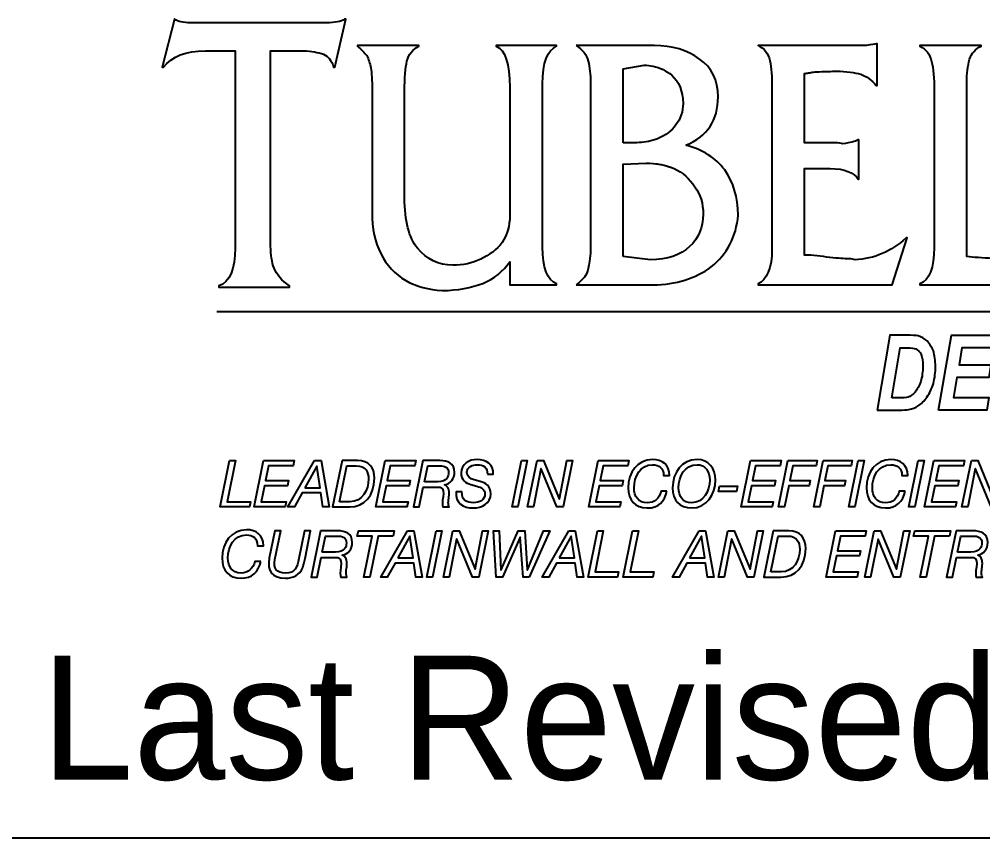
# Model space of a CAD drawing. Extents: x 0 to 139, y 0 to 39.
# Drawn here: x 109.11 to 123.88, y 0 to 12.56 of the extents above; entities that cross this region are included whole.
import ezdxf

# ---------------------------------------------------------------- set-up
doc = ezdxf.new("R2010")
doc.units = 0
doc.header["$MEASUREMENT"] = 0
for name, color, linetype in [('LAYER_1', 160, 'CONTINUOUS'), ('R-ANNO-DIMS', 3, 'CONTINUOUS'), ('TITLE', 7, 'CONTINUOUS')]:
    doc.layers.add(name, color=color, linetype=linetype)
doc.styles.add('CITYBLUEPRINT', font='cibt____.pfb')

# ---------------------------------------------------------------- blocks, each defined once
blk = doc.blocks.new('AI9-BLK11')
at = {"layer": 'LAYER_1', "color": 7}
for points in [[(-17.503, 1.66), (-17.335, 1.66), (-17.569, 0.489), (-16.901, 0.489), (-16.931, 0.341), (-17.769, 0.341)], [(-16.532, 1.66), (-15.659, 1.66), (-15.688, 1.513), (-16.392, 1.513), (-16.477, 1.093), (-15.821, 1.093), (-15.849, 0.945), (-16.507, 0.945), (-16.599, 0.489), (-15.886, 0.489), (-15.918, 0.341), (-16.799, 0.341)], [(-15.079, 1.66), (-14.895, 1.66), (-14.666, 0.341), (-14.84, 0.341), (-14.899, 0.738), (-15.432, 0.738), (-15.654, 0.341), (-15.842, 0.341)], [(-13.065, 1.66), (-12.192, 1.66), (-12.221, 1.513), (-12.925, 1.513), (-13.01, 1.093), (-12.354, 1.093), (-12.382, 0.945), (-13.04, 0.945), (-13.132, 0.489), (-12.419, 0.489), (-12.451, 0.341), (-13.333, 0.341)], [(-9.19, 1.66), (-9.022, 1.66), (-9.288, 0.341), (-9.456, 0.341)], [(-8.745, 1.66), (-8.564, 1.66), (-8.112, 0.569), (-8.108, 0.569), (-7.898, 1.66), (-7.734, 1.66), (-8.002, 0.341), (-8.183, 0.341), (-8.632, 1.426), (-8.635, 1.426), (-8.85, 0.341), (-9.013, 0.341)], [(-7.004, 1.66), (-6.131, 1.66), (-6.16, 1.513), (-6.864, 1.513), (-6.949, 1.093), (-6.293, 1.093), (-6.321, 0.945), (-6.979, 0.945), (-7.071, 0.489), (-6.358, 0.489), (-6.39, 0.341), (-7.271, 0.341)], [(-2.668, 1.66), (-1.796, 1.66), (-1.824, 1.513), (-2.528, 1.513), (-2.613, 1.093), (-1.957, 1.093), (-1.985, 0.945), (-2.643, 0.945), (-2.735, 0.489), (-2.023, 0.489), (-2.055, 0.341), (-2.936, 0.341)], [(-1.604, 1.66), (-0.771, 1.66), (-0.801, 1.513), (-1.466, 1.513), (-1.549, 1.093), (-0.964, 1.093), (-0.994, 0.945), (-1.579, 0.945), (-1.7, 0.341), (-1.868, 0.341)], [(-0.602, 1.66), (0.231, 1.66), (0.201, 1.513), (-0.464, 1.513), (-0.547, 1.093), (0.038, 1.093), (0.008, 0.945), (-0.577, 0.945), (-0.698, 0.341), (-0.866, 0.341)], [(0.402, 1.66), (0.57, 1.66), (0.304, 0.341), (0.135, 0.341)], [(2.109, 1.66), (2.278, 1.66), (2.012, 0.341), (1.843, 0.341)], [(2.554, 1.66), (3.427, 1.66), (3.398, 1.513), (2.694, 1.513), (2.609, 1.093), (3.265, 1.093), (3.237, 0.945), (2.579, 0.945), (2.487, 0.489), (3.2, 0.489), (3.168, 0.341), (2.287, 0.341)], [(3.622, 1.66), (3.803, 1.66), (4.255, 0.569), (4.258, 0.569), (4.469, 1.66), (4.632, 1.66), (4.365, 0.341), (4.184, 0.341), (3.735, 1.426), (3.732, 1.426), (3.517, 0.341), (3.354, 0.341)], [(-15.356, 0.886), (-14.92, 0.886), (-15.014, 1.505), (-15.017, 1.505)], [(-3.548, 0.929), (-3.033, 0.929), (-3.062, 0.781), (-3.576, 0.781)], [(-12.843, -0.489), (-13.269, -0.489), (-13.506, -1.66), (-13.675, -1.66), (-13.437, -0.489), (-13.863, -0.489), (-13.832, -0.341), (-12.811, -0.341)], [(-12.433, -0.341), (-12.249, -0.341), (-12.02, -1.66), (-12.194, -1.66), (-12.252, -1.263), (-12.786, -1.263), (-13.008, -1.66), (-13.195, -1.66)], [(-12.71, -1.115), (-12.274, -1.115), (-12.367, -0.496), (-12.371, -0.496)], [(-11.621, -0.341), (-11.452, -0.341), (-11.718, -1.66), (-11.887, -1.66)], [(-11.144, -0.341), (-10.963, -0.341), (-10.511, -1.433), (-10.507, -1.433), (-10.296, -0.341), (-10.133, -0.341), (-10.401, -1.66), (-10.582, -1.66), (-11.03, -0.576), (-11.034, -0.576), (-11.248, -1.66), (-11.412, -1.66)], [(-8.966, -1.66), (-9.142, -1.66), (-9.222, -0.522), (-9.225, -0.522), (-9.725, -1.66), (-9.906, -1.66), (-9.986, -0.341), (-9.819, -0.341), (-9.775, -1.452), (-9.771, -1.452), (-9.285, -0.341), (-9.094, -0.341), (-9.023, -1.455), (-9.02, -1.455), (-8.559, -0.341), (-8.385, -0.341)], [(-7.84, -0.341), (-7.655, -0.341), (-7.427, -1.66), (-7.6, -1.66), (-7.659, -1.263), (-8.193, -1.263), (-8.414, -1.66), (-8.602, -1.66)], [(-8.117, -1.115), (-7.68, -1.115), (-7.774, -0.496), (-7.778, -0.496)], [(-7.028, -0.341), (-6.859, -0.341), (-7.093, -1.513), (-6.425, -1.513), (-6.455, -1.66), (-7.294, -1.66)], [(-6.026, -0.341), (-5.857, -0.341), (-6.091, -1.513), (-5.423, -1.513), (-5.453, -1.66), (-6.292, -1.66)], [(-4.128, -0.341), (-3.944, -0.341), (-3.715, -1.66), (-3.889, -1.66), (-3.947, -1.263), (-4.481, -1.263), (-4.703, -1.66), (-4.891, -1.66)], [(-4.405, -1.115), (-3.969, -1.115), (-4.063, -0.496), (-4.066, -0.496)], [(-3.314, -0.341), (-3.134, -0.341), (-2.681, -1.433), (-2.678, -1.433), (-2.467, -0.341), (-2.304, -0.341), (-2.571, -1.66), (-2.752, -1.66), (-3.201, -0.576), (-3.204, -0.576), (-3.419, -1.66), (-3.582, -1.66)], [(-0.245, -0.341), (0.628, -0.341), (0.599, -0.489), (-0.105, -0.489), (-0.19, -0.908), (0.466, -0.908), (0.438, -1.056), (-0.22, -1.056), (-0.312, -1.513), (0.401, -1.513), (0.369, -1.66), (-0.513, -1.66)], [(0.855, -0.341), (1.036, -0.341), (1.488, -1.433), (1.491, -1.433), (1.702, -0.341), (1.865, -0.341), (1.598, -1.66), (1.417, -1.66), (0.968, -0.576), (0.965, -0.576), (0.75, -1.66), (0.587, -1.66)], [(2.997, -0.489), (2.571, -0.489), (2.334, -1.66), (2.165, -1.66), (2.403, -0.489), (1.977, -0.489), (2.007, -0.341), (3.029, -0.341)]]:
    blk.add_lwpolyline(points, close=True, dxfattribs=at)
for points, knots in [([(-14.297, 1.66), (-14.297, 1.66), (-13.854, 1.66), (-13.854, 1.66), (-13.538, 1.66), (-13.375, 1.468), (-13.375, 1.156), (-13.375, 0.659), (-13.661, 0.341), (-14.079, 0.341), (-14.079, 0.341), (-14.565, 0.341), (-14.565, 0.341), (-14.565, 0.341), (-14.297, 1.66), (-14.297, 1.66)], [0, 0, 0, 0, 1, 1, 1, 2, 2, 2, 3, 3, 3, 4, 4, 4, 5, 5, 5, 5]), ([(-11.997, 1.66), (-11.997, 1.66), (-11.51, 1.66), (-11.51, 1.66), (-11.295, 1.66), (-11.093, 1.585), (-11.093, 1.324), (-11.093, 1.148), (-11.21, 0.995), (-11.379, 0.969), (-11.379, 0.969), (-11.379, 0.966), (-11.379, 0.966), (-11.269, 0.931), (-11.237, 0.812), (-11.249, 0.679), (-11.256, 0.559), (-11.299, 0.447), (-11.247, 0.341), (-11.247, 0.341), (-11.423, 0.341), (-11.423, 0.341), (-11.439, 0.389), (-11.444, 0.489), (-11.419, 0.624), (-11.366, 0.938), (-11.536, 0.905), (-11.609, 0.905), (-11.609, 0.905), (-11.983, 0.905), (-11.983, 0.905), (-11.983, 0.905), (-12.097, 0.341), (-12.097, 0.341), (-12.097, 0.341), (-12.265, 0.341), (-12.265, 0.341), (-12.265, 0.341), (-11.997, 1.66), (-11.997, 1.66)], [0, 0, 0, 0, 1, 1, 1, 2, 2, 2, 3, 3, 3, 4, 4, 4, 5, 5, 5, 6, 6, 6, 7, 7, 7, 8, 8, 8, 9, 9, 9, 10, 10, 10, 11, 11, 11, 12, 12, 12, 13, 13, 13, 13]), ([(-10.158, 1.27), (-10.153, 1.479), (-10.275, 1.544), (-10.449, 1.544), (-10.573, 1.544), (-10.742, 1.485), (-10.742, 1.328), (-10.742, 1.2), (-10.651, 1.148), (-10.536, 1.115), (-10.536, 1.115), (-10.366, 1.067), (-10.366, 1.067), (-10.208, 1.023), (-10.061, 0.947), (-10.061, 0.711), (-10.061, 0.439), (-10.325, 0.31), (-10.554, 0.31), (-10.859, 0.31), (-11.073, 0.45), (-11.052, 0.774), (-11.052, 0.774), (-10.884, 0.774), (-10.884, 0.774), (-10.894, 0.535), (-10.753, 0.458), (-10.547, 0.458), (-10.389, 0.458), (-10.229, 0.533), (-10.229, 0.711), (-10.229, 0.846), (-10.331, 0.893), (-10.455, 0.929), (-10.455, 0.929), (-10.627, 0.977), (-10.627, 0.977), (-10.777, 1.019), (-10.91, 1.115), (-10.91, 1.309), (-10.91, 1.564), (-10.675, 1.692), (-10.449, 1.692), (-10.199, 1.692), (-9.981, 1.564), (-9.99, 1.27), (-9.99, 1.27), (-10.158, 1.27), (-10.158, 1.27)], [0, 0, 0, 0, 1, 1, 1, 2, 2, 2, 3, 3, 3, 4, 4, 4, 5, 5, 5, 6, 6, 6, 7, 7, 7, 8, 8, 8, 9, 9, 9, 10, 10, 10, 11, 11, 11, 12, 12, 12, 13, 13, 13, 14, 14, 14, 15, 15, 15, 16, 16, 16, 16]), ([(-5.046, 0.786), (-5.11, 0.491), (-5.294, 0.31), (-5.606, 0.31), (-5.952, 0.31), (-6.149, 0.524), (-6.149, 0.888), (-6.149, 1.315), (-5.887, 1.692), (-5.454, 1.692), (-5.181, 1.692), (-4.972, 1.54), (-4.972, 1.235), (-4.972, 1.235), (-5.14, 1.235), (-5.14, 1.235), (-5.14, 1.442), (-5.27, 1.544), (-5.454, 1.544), (-5.807, 1.544), (-5.981, 1.206), (-5.981, 0.888), (-5.981, 0.633), (-5.86, 0.458), (-5.606, 0.458), (-5.399, 0.458), (-5.27, 0.581), (-5.215, 0.786), (-5.215, 0.786), (-5.046, 0.786), (-5.046, 0.786)], [0, 0, 0, 0, 1, 1, 1, 2, 2, 2, 3, 3, 3, 4, 4, 4, 5, 5, 5, 6, 6, 6, 7, 7, 7, 8, 8, 8, 9, 9, 9, 10, 10, 10, 10]), ([(-4.19, 1.692), (-3.862, 1.692), (-3.661, 1.435), (-3.661, 1.108), (-3.661, 0.694), (-3.92, 0.31), (-4.342, 0.31), (-4.688, 0.31), (-4.885, 0.524), (-4.885, 0.888), (-4.885, 1.315), (-4.622, 1.692), (-4.19, 1.692)], [0, 0, 0, 0, 1, 1, 1, 2, 2, 2, 3, 3, 3, 4, 4, 4, 4]), ([(1.737, 0.786), (1.673, 0.491), (1.488, 0.31), (1.176, 0.31), (0.831, 0.31), (0.634, 0.524), (0.634, 0.888), (0.634, 1.315), (0.896, 1.692), (1.329, 1.692), (1.602, 1.692), (1.811, 1.54), (1.811, 1.235), (1.811, 1.235), (1.643, 1.235), (1.643, 1.235), (1.643, 1.442), (1.513, 1.544), (1.329, 1.544), (0.976, 1.544), (0.802, 1.206), (0.802, 0.888), (0.802, 0.633), (0.923, 0.458), (1.176, 0.458), (1.384, 0.458), (1.513, 0.581), (1.568, 0.786), (1.568, 0.786), (1.737, 0.786), (1.737, 0.786)], [0, 0, 0, 0, 1, 1, 1, 2, 2, 2, 3, 3, 3, 4, 4, 4, 5, 5, 5, 6, 6, 6, 7, 7, 7, 8, 8, 8, 9, 9, 9, 10, 10, 10, 10]), ([(-14.37, 0.489), (-14.37, 0.489), (-14.077, 0.489), (-14.077, 0.489), (-13.719, 0.489), (-13.544, 0.818), (-13.544, 1.137), (-13.544, 1.331), (-13.613, 1.513), (-13.893, 1.513), (-13.893, 1.513), (-14.163, 1.513), (-14.163, 1.513), (-14.163, 1.513), (-14.37, 0.489), (-14.37, 0.489)], [0, 0, 0, 0, 1, 1, 1, 2, 2, 2, 3, 3, 3, 4, 4, 4, 5, 5, 5, 5]), ([(-11.953, 1.053), (-11.953, 1.053), (-11.574, 1.053), (-11.574, 1.053), (-11.308, 1.053), (-11.262, 1.219), (-11.262, 1.313), (-11.262, 1.477), (-11.384, 1.513), (-11.51, 1.513), (-11.51, 1.513), (-11.859, 1.513), (-11.859, 1.513), (-11.859, 1.513), (-11.953, 1.053), (-11.953, 1.053)], [0, 0, 0, 0, 1, 1, 1, 2, 2, 2, 3, 3, 3, 4, 4, 4, 5, 5, 5, 5]), ([(-4.342, 0.458), (-4.007, 0.458), (-3.83, 0.794), (-3.83, 1.108), (-3.83, 1.352), (-3.956, 1.544), (-4.19, 1.544), (-4.542, 1.544), (-4.716, 1.206), (-4.716, 0.888), (-4.716, 0.633), (-4.596, 0.458), (-4.342, 0.458)], [0, 0, 0, 0, 1, 1, 1, 2, 2, 2, 3, 3, 3, 4, 4, 4, 4]), ([(-16.612, -1.215), (-16.675, -1.511), (-16.86, -1.692), (-17.172, -1.692), (-17.518, -1.692), (-17.714, -1.477), (-17.714, -1.113), (-17.714, -0.687), (-17.452, -0.31), (-17.019, -0.31), (-16.746, -0.31), (-16.537, -0.461), (-16.537, -0.766), (-16.537, -0.766), (-16.706, -0.766), (-16.706, -0.766), (-16.706, -0.559), (-16.835, -0.457), (-17.019, -0.457), (-17.372, -0.457), (-17.546, -0.796), (-17.546, -1.113), (-17.546, -1.368), (-17.425, -1.544), (-17.172, -1.544), (-16.964, -1.544), (-16.835, -1.42), (-16.78, -1.215), (-16.78, -1.215), (-16.612, -1.215), (-16.612, -1.215)], [0, 0, 0, 0, 1, 1, 1, 2, 2, 2, 3, 3, 3, 4, 4, 4, 5, 5, 5, 6, 6, 6, 7, 7, 7, 8, 8, 8, 9, 9, 9, 10, 10, 10, 10]), ([(-15.352, -1.132), (-15.374, -1.234), (-15.395, -1.333), (-15.416, -1.385), (-15.501, -1.603), (-15.695, -1.692), (-15.909, -1.692), (-16.28, -1.692), (-16.441, -1.485), (-16.369, -1.117), (-16.369, -1.117), (-16.211, -0.341), (-16.211, -0.341), (-16.211, -0.341), (-16.042, -0.341), (-16.042, -0.341), (-16.042, -0.341), (-16.209, -1.162), (-16.209, -1.162), (-16.266, -1.416), (-16.154, -1.544), (-15.909, -1.544), (-15.633, -1.544), (-15.572, -1.379), (-15.523, -1.132), (-15.523, -1.132), (-15.363, -0.341), (-15.363, -0.341), (-15.363, -0.341), (-15.195, -0.341), (-15.195, -0.341), (-15.195, -0.341), (-15.352, -1.132), (-15.352, -1.132)], [0, 0, 0, 0, 1, 1, 1, 2, 2, 2, 3, 3, 3, 4, 4, 4, 5, 5, 5, 6, 6, 6, 7, 7, 7, 8, 8, 8, 9, 9, 9, 10, 10, 10, 11, 11, 11, 11]), ([(-14.909, -0.341), (-14.909, -0.341), (-14.422, -0.341), (-14.422, -0.341), (-14.207, -0.341), (-14.005, -0.417), (-14.005, -0.677), (-14.005, -0.853), (-14.122, -1.006), (-14.29, -1.032), (-14.29, -1.032), (-14.29, -1.036), (-14.29, -1.036), (-14.18, -1.071), (-14.148, -1.189), (-14.161, -1.322), (-14.168, -1.442), (-14.21, -1.555), (-14.159, -1.66), (-14.159, -1.66), (-14.335, -1.66), (-14.335, -1.66), (-14.351, -1.612), (-14.356, -1.513), (-14.331, -1.378), (-14.278, -1.063), (-14.448, -1.097), (-14.521, -1.097), (-14.521, -1.097), (-14.895, -1.097), (-14.895, -1.097), (-14.895, -1.097), (-15.008, -1.66), (-15.008, -1.66), (-15.008, -1.66), (-15.177, -1.66), (-15.177, -1.66), (-15.177, -1.66), (-14.909, -0.341), (-14.909, -0.341)], [0, 0, 0, 0, 1, 1, 1, 2, 2, 2, 3, 3, 3, 4, 4, 4, 5, 5, 5, 6, 6, 6, 7, 7, 7, 8, 8, 8, 9, 9, 9, 10, 10, 10, 11, 11, 11, 12, 12, 12, 13, 13, 13, 13]), ([(-14.865, -0.949), (-14.865, -0.949), (-14.485, -0.949), (-14.485, -0.949), (-14.219, -0.949), (-14.173, -0.783), (-14.173, -0.689), (-14.173, -0.524), (-14.296, -0.489), (-14.422, -0.489), (-14.422, -0.489), (-14.771, -0.489), (-14.771, -0.489), (-14.771, -0.489), (-14.865, -0.949), (-14.865, -0.949)], [0, 0, 0, 0, 1, 1, 1, 2, 2, 2, 3, 3, 3, 4, 4, 4, 5, 5, 5, 5]), ([(-2.018, -0.341), (-2.018, -0.341), (-1.575, -0.341), (-1.575, -0.341), (-1.259, -0.341), (-1.096, -0.533), (-1.096, -0.846), (-1.096, -1.342), (-1.381, -1.66), (-1.8, -1.66), (-1.8, -1.66), (-2.286, -1.66), (-2.286, -1.66), (-2.286, -1.66), (-2.018, -0.341), (-2.018, -0.341)], [0, 0, 0, 0, 1, 1, 1, 2, 2, 2, 3, 3, 3, 4, 4, 4, 5, 5, 5, 5]), ([(-2.091, -1.513), (-2.091, -1.513), (-1.798, -1.513), (-1.798, -1.513), (-1.44, -1.513), (-1.264, -1.184), (-1.264, -0.864), (-1.264, -0.67), (-1.334, -0.489), (-1.614, -0.489), (-1.614, -0.489), (-1.883, -0.489), (-1.883, -0.489), (-1.883, -0.489), (-2.091, -1.513), (-2.091, -1.513)], [0, 0, 0, 0, 1, 1, 1, 2, 2, 2, 3, 3, 3, 4, 4, 4, 5, 5, 5, 5]), ([(3.185, -0.341), (3.185, -0.341), (3.673, -0.341), (3.673, -0.341), (3.887, -0.341), (4.089, -0.417), (4.089, -0.677), (4.089, -0.853), (3.972, -1.006), (3.803, -1.032), (3.803, -1.032), (3.803, -1.036), (3.803, -1.036), (3.914, -1.071), (3.945, -1.189), (3.933, -1.322), (3.926, -1.442), (3.883, -1.555), (3.935, -1.66), (3.935, -1.66), (3.759, -1.66), (3.759, -1.66), (3.744, -1.612), (3.738, -1.513), (3.763, -1.378), (3.816, -1.063), (3.646, -1.097), (3.573, -1.097), (3.573, -1.097), (3.199, -1.097), (3.199, -1.097), (3.199, -1.097), (3.086, -1.66), (3.086, -1.66), (3.086, -1.66), (2.917, -1.66), (2.917, -1.66), (2.917, -1.66), (3.185, -0.341), (3.185, -0.341)], [0, 0, 0, 0, 1, 1, 1, 2, 2, 2, 3, 3, 3, 4, 4, 4, 5, 5, 5, 6, 6, 6, 7, 7, 7, 8, 8, 8, 9, 9, 9, 10, 10, 10, 11, 11, 11, 12, 12, 12, 13, 13, 13, 13]), ([(3.229, -0.949), (3.229, -0.949), (3.608, -0.949), (3.608, -0.949), (3.874, -0.949), (3.921, -0.783), (3.921, -0.689), (3.921, -0.524), (3.798, -0.489), (3.673, -0.489), (3.673, -0.489), (3.323, -0.489), (3.323, -0.489), (3.323, -0.489), (3.229, -0.949), (3.229, -0.949)], [0, 0, 0, 0, 1, 1, 1, 2, 2, 2, 3, 3, 3, 4, 4, 4, 5, 5, 5, 5])]:
    blk.add_open_spline(points, degree=3, knots=knots, dxfattribs=at)
blk = doc.blocks.new('A$C22D8737E')
at = {"layer": 'TITLE'}
blk.add_line((-1.4466, 0.3858), (-0.1035, 0.3858), dxfattribs=at)
blk.add_lwpolyline([(-0.676, 0.2806), (-0.6623, 0.3606), (-0.6139, 0.3606), (-0.6158, 0.3472), (-0.6511, 0.3472), (-0.6541, 0.329), (-0.6203, 0.329), (-0.6225, 0.3155), (-0.6565, 0.3155), (-0.6602, 0.294), (-0.6222, 0.294), (-0.6246, 0.2806)], close=True, dxfattribs=at)
blk.add_lwpolyline([(-0.676, 0.2806), (-0.6623, 0.3606), (-0.6139, 0.3606), (-0.6158, 0.3472), (-0.6511, 0.3472), (-0.6541, 0.329), (-0.6203, 0.329), (-0.6225, 0.3155), (-0.6565, 0.3155), (-0.6602, 0.294), (-0.6222, 0.294), (-0.6246, 0.2806)], close=True, dxfattribs=at)
for points, knots in [([(-1.427, 0.4536), (-1.427, 0.4536), (-1.427, 0.6645), (-1.427, 0.6645), (-1.427, 0.6645), (-1.4588, 0.6645), (-1.4588, 0.6645), (-1.48, 0.6645), (-1.4942, 0.6584), (-1.5037, 0.6471), (-1.5037, 0.6471), (-1.505, 0.6471), (-1.505, 0.6471), (-1.505, 0.6471), (-1.492, 0.6982), (-1.492, 0.6982), (-1.492, 0.6982), (-1.4915, 0.6982), (-1.4915, 0.6982), (-1.4881, 0.6955), (-1.483, 0.6945), (-1.4744, 0.6945), (-1.4744, 0.6945), (-1.3298, 0.6945), (-1.3298, 0.6945), (-1.3203, 0.6945), (-1.3137, 0.6955), (-1.3105, 0.6982), (-1.3105, 0.6982), (-1.3088, 0.6982), (-1.3088, 0.6982), (-1.3088, 0.6982), (-1.3205, 0.6471), (-1.3205, 0.6471), (-1.3205, 0.6471), (-1.322, 0.6471), (-1.322, 0.6471), (-1.3244, 0.6545), (-1.3278, 0.6584), (-1.3327, 0.6608), (-1.3386, 0.6628), (-1.3454, 0.6645), (-1.354, 0.6645), (-1.354, 0.6645), (-1.3892, 0.6645), (-1.3892, 0.6645), (-1.3892, 0.6645), (-1.3892, 0.4556), (-1.3892, 0.4556), (-1.3892, 0.4465), (-1.3879, 0.4387), (-1.3855, 0.4324), (-1.3826, 0.4255), (-1.3774, 0.4187), (-1.3691, 0.4133), (-1.3691, 0.4133), (-1.3691, 0.4121), (-1.3691, 0.4121), (-1.3691, 0.4121), (-1.4444, 0.4121), (-1.4444, 0.4121), (-1.4444, 0.4121), (-1.4444, 0.4133), (-1.4444, 0.4133), (-1.4331, 0.4172), (-1.427, 0.4316), (-1.427, 0.4536)], [0, 0, 0, 0, 1, 1, 1, 2, 2, 2, 3, 3, 3, 4, 4, 4, 5, 5, 5, 6, 6, 6, 7, 7, 7, 8, 8, 8, 9, 9, 9, 10, 10, 10, 11, 11, 11, 12, 12, 12, 13, 13, 13, 14, 14, 14, 15, 15, 15, 16, 16, 16, 17, 17, 17, 18, 18, 18, 19, 19, 19, 20, 20, 20, 21, 21, 21, 22, 22, 22, 22]), ([(-1.427, 0.4536), (-1.427, 0.4536), (-1.427, 0.6645), (-1.427, 0.6645), (-1.427, 0.6645), (-1.4588, 0.6645), (-1.4588, 0.6645), (-1.48, 0.6645), (-1.4942, 0.6584), (-1.5037, 0.6471), (-1.5037, 0.6471), (-1.505, 0.6471), (-1.505, 0.6471), (-1.505, 0.6471), (-1.492, 0.6982), (-1.492, 0.6982), (-1.492, 0.6982), (-1.4915, 0.6982), (-1.4915, 0.6982), (-1.4881, 0.6955), (-1.483, 0.6945), (-1.4744, 0.6945), (-1.4744, 0.6945), (-1.3298, 0.6945), (-1.3298, 0.6945), (-1.3203, 0.6945), (-1.3137, 0.6955), (-1.3105, 0.6982), (-1.3105, 0.6982), (-1.3088, 0.6982), (-1.3088, 0.6982), (-1.3088, 0.6982), (-1.3205, 0.6471), (-1.3205, 0.6471), (-1.3205, 0.6471), (-1.322, 0.6471), (-1.322, 0.6471), (-1.3244, 0.6545), (-1.3278, 0.6584), (-1.3327, 0.6608), (-1.3386, 0.6628), (-1.3454, 0.6645), (-1.354, 0.6645), (-1.354, 0.6645), (-1.3892, 0.6645), (-1.3892, 0.6645), (-1.3892, 0.6645), (-1.3892, 0.4556), (-1.3892, 0.4556), (-1.3892, 0.4465), (-1.3879, 0.4387), (-1.3855, 0.4324), (-1.3826, 0.4255), (-1.3774, 0.4187), (-1.3691, 0.4133), (-1.3691, 0.4133), (-1.3691, 0.4121), (-1.3691, 0.4121), (-1.3691, 0.4121), (-1.4444, 0.4121), (-1.4444, 0.4121), (-1.4444, 0.4121), (-1.4444, 0.4133), (-1.4444, 0.4133), (-1.4331, 0.4172), (-1.427, 0.4316), (-1.427, 0.4536)], [0, 0, 0, 0, 1, 1, 1, 2, 2, 2, 3, 3, 3, 4, 4, 4, 5, 5, 5, 6, 6, 6, 7, 7, 7, 8, 8, 8, 9, 9, 9, 10, 10, 10, 11, 11, 11, 12, 12, 12, 13, 13, 13, 14, 14, 14, 15, 15, 15, 16, 16, 16, 17, 17, 17, 18, 18, 18, 19, 19, 19, 20, 20, 20, 21, 21, 21, 22, 22, 22, 22]), ([(-1.2809, 0.4922), (-1.2809, 0.4922), (-1.2809, 0.6227), (-1.2809, 0.6227), (-1.2809, 0.6327), (-1.2812, 0.6408), (-1.2822, 0.6462), (-1.2831, 0.651), (-1.2846, 0.6557), (-1.2866, 0.6593), (-1.289, 0.6625), (-1.2919, 0.6657), (-1.2966, 0.6694), (-1.2966, 0.6694), (-1.2966, 0.6701), (-1.2966, 0.6701), (-1.2966, 0.6701), (-1.2308, 0.6701), (-1.2308, 0.6701), (-1.2308, 0.6701), (-1.2308, 0.6694), (-1.2308, 0.6694), (-1.2379, 0.6657), (-1.2418, 0.6608), (-1.2436, 0.6535), (-1.2453, 0.6464), (-1.2462, 0.6357), (-1.2462, 0.6215), (-1.2462, 0.6215), (-1.2462, 0.5071), (-1.2462, 0.5071), (-1.2462, 0.4827), (-1.2416, 0.4646), (-1.2323, 0.4536), (-1.2225, 0.4419), (-1.2098, 0.4355), (-1.1947, 0.4353), (-1.1839, 0.4353), (-1.1737, 0.4373), (-1.1649, 0.4419), (-1.1556, 0.4463), (-1.1478, 0.4519), (-1.1419, 0.4597), (-1.1368, 0.4678), (-1.1338, 0.4776), (-1.1338, 0.4881), (-1.1338, 0.4881), (-1.1338, 0.6254), (-1.1338, 0.6254), (-1.1338, 0.6508), (-1.139, 0.6654), (-1.1483, 0.6694), (-1.1483, 0.6694), (-1.1483, 0.6701), (-1.1483, 0.6701), (-1.1483, 0.6701), (-1.0838, 0.6701), (-1.0838, 0.6701), (-1.0838, 0.6701), (-1.0838, 0.6694), (-1.0838, 0.6694), (-1.0938, 0.6654), (-1.0989, 0.6518), (-1.0989, 0.6291), (-1.0989, 0.6291), (-1.0989, 0.4549), (-1.0989, 0.4549), (-1.0989, 0.4324), (-1.0938, 0.4192), (-1.0838, 0.4155), (-1.0838, 0.4155), (-1.0838, 0.4143), (-1.0838, 0.4143), (-1.0838, 0.4143), (-1.1338, 0.4143), (-1.1338, 0.4143), (-1.1338, 0.4143), (-1.1338, 0.439), (-1.1338, 0.439), (-1.1409, 0.429), (-1.1507, 0.4209), (-1.1627, 0.416), (-1.1749, 0.4114), (-1.1893, 0.4084), (-1.2059, 0.4084), (-1.2203, 0.4092), (-1.2335, 0.4128), (-1.245, 0.4189), (-1.2565, 0.4258), (-1.2653, 0.4355), (-1.2716, 0.4478), (-1.278, 0.4602), (-1.2809, 0.4744), (-1.2809, 0.4922)], [0, 0, 0, 0, 1, 1, 1, 2, 2, 2, 3, 3, 3, 4, 4, 4, 5, 5, 5, 6, 6, 6, 7, 7, 7, 8, 8, 8, 9, 9, 9, 10, 10, 10, 11, 11, 11, 12, 12, 12, 13, 13, 13, 14, 14, 14, 15, 15, 15, 16, 16, 16, 17, 17, 17, 18, 18, 18, 19, 19, 19, 20, 20, 20, 21, 21, 21, 22, 22, 22, 23, 23, 23, 24, 24, 24, 25, 25, 25, 26, 26, 26, 27, 27, 27, 28, 28, 28, 29, 29, 29, 30, 30, 30, 31, 31, 31, 31]), ([(-1.2809, 0.4922), (-1.2809, 0.4922), (-1.2809, 0.6227), (-1.2809, 0.6227), (-1.2809, 0.6327), (-1.2812, 0.6408), (-1.2822, 0.6462), (-1.2831, 0.651), (-1.2846, 0.6557), (-1.2866, 0.6593), (-1.289, 0.6625), (-1.2919, 0.6657), (-1.2966, 0.6694), (-1.2966, 0.6694), (-1.2966, 0.6701), (-1.2966, 0.6701), (-1.2966, 0.6701), (-1.2308, 0.6701), (-1.2308, 0.6701), (-1.2308, 0.6701), (-1.2308, 0.6694), (-1.2308, 0.6694), (-1.2379, 0.6657), (-1.2418, 0.6608), (-1.2436, 0.6535), (-1.2453, 0.6464), (-1.2462, 0.6357), (-1.2462, 0.6215), (-1.2462, 0.6215), (-1.2462, 0.5071), (-1.2462, 0.5071), (-1.2462, 0.4827), (-1.2416, 0.4646), (-1.2323, 0.4536), (-1.2225, 0.4419), (-1.2098, 0.4355), (-1.1947, 0.4353), (-1.1839, 0.4353), (-1.1737, 0.4373), (-1.1649, 0.4419), (-1.1556, 0.4463), (-1.1478, 0.4519), (-1.1419, 0.4597), (-1.1368, 0.4678), (-1.1338, 0.4776), (-1.1338, 0.4881), (-1.1338, 0.4881), (-1.1338, 0.6254), (-1.1338, 0.6254), (-1.1338, 0.6508), (-1.139, 0.6654), (-1.1483, 0.6694), (-1.1483, 0.6694), (-1.1483, 0.6701), (-1.1483, 0.6701), (-1.1483, 0.6701), (-1.0838, 0.6701), (-1.0838, 0.6701), (-1.0838, 0.6701), (-1.0838, 0.6694), (-1.0838, 0.6694), (-1.0938, 0.6654), (-1.0989, 0.6518), (-1.0989, 0.6291), (-1.0989, 0.6291), (-1.0989, 0.4549), (-1.0989, 0.4549), (-1.0989, 0.4324), (-1.0938, 0.4192), (-1.0838, 0.4155), (-1.0838, 0.4155), (-1.0838, 0.4143), (-1.0838, 0.4143), (-1.0838, 0.4143), (-1.1338, 0.4143), (-1.1338, 0.4143), (-1.1338, 0.4143), (-1.1338, 0.439), (-1.1338, 0.439), (-1.1409, 0.429), (-1.1507, 0.4209), (-1.1627, 0.416), (-1.1749, 0.4114), (-1.1893, 0.4084), (-1.2059, 0.4084), (-1.2203, 0.4092), (-1.2335, 0.4128), (-1.245, 0.4189), (-1.2565, 0.4258), (-1.2653, 0.4355), (-1.2716, 0.4478), (-1.278, 0.4602), (-1.2809, 0.4744), (-1.2809, 0.4922)], [0, 0, 0, 0, 1, 1, 1, 2, 2, 2, 3, 3, 3, 4, 4, 4, 5, 5, 5, 6, 6, 6, 7, 7, 7, 8, 8, 8, 9, 9, 9, 10, 10, 10, 11, 11, 11, 12, 12, 12, 13, 13, 13, 14, 14, 14, 15, 15, 15, 16, 16, 16, 17, 17, 17, 18, 18, 18, 19, 19, 19, 20, 20, 20, 21, 21, 21, 22, 22, 22, 23, 23, 23, 24, 24, 24, 25, 25, 25, 26, 26, 26, 27, 27, 27, 28, 28, 28, 29, 29, 29, 30, 30, 30, 31, 31, 31, 31]), ([(-0.8539, 0.4527), (-0.8539, 0.4527), (-0.8539, 0.4527), (-0.8539, 0.4527), (-0.8539, 0.4527), (-0.8539, 0.6244), (-0.8539, 0.6244), (-0.8539, 0.6366), (-0.8546, 0.6464), (-0.8561, 0.654), (-0.858, 0.662), (-0.8622, 0.6672), (-0.8688, 0.6701), (-0.8688, 0.6701), (-0.7583, 0.6701), (-0.7583, 0.6701), (-0.7564, 0.6701), (-0.7544, 0.6701), (-0.753, 0.6701), (-0.7476, 0.6711), (-0.7439, 0.6713), (-0.7425, 0.672), (-0.7425, 0.672), (-0.7415, 0.672), (-0.7415, 0.672), (-0.7415, 0.672), (-0.7415, 0.6273), (-0.7415, 0.6273), (-0.7415, 0.6273), (-0.7425, 0.6273), (-0.7425, 0.6273), (-0.7473, 0.6334), (-0.753, 0.6371), (-0.7591, 0.6396), (-0.7654, 0.641), (-0.7745, 0.6427), (-0.7852, 0.6427), (-0.7908, 0.6427), (-0.7967, 0.6422), (-0.8008, 0.6422), (-0.8043, 0.6422), (-0.8075, 0.6422), (-0.8094, 0.6418), (-0.8116, 0.6418), (-0.8133, 0.641), (-0.8148, 0.6408), (-0.8165, 0.6408), (-0.8182, 0.6403), (-0.8192, 0.6403), (-0.8192, 0.6403), (-0.8192, 0.5663), (-0.8192, 0.5663), (-0.8192, 0.5663), (-0.7864, 0.5663), (-0.7864, 0.5663), (-0.7828, 0.5663), (-0.7796, 0.5655), (-0.7781, 0.565), (-0.7701, 0.5663), (-0.7652, 0.5677), (-0.7618, 0.5692), (-0.7618, 0.5692), (-0.7613, 0.5692), (-0.7613, 0.5692), (-0.7613, 0.5692), (-0.7613, 0.5272), (-0.7613, 0.5272), (-0.7613, 0.5272), (-0.7618, 0.5272), (-0.7618, 0.5272), (-0.7664, 0.5345), (-0.7764, 0.5387), (-0.7918, 0.5387), (-0.7918, 0.5387), (-0.8192, 0.5387), (-0.8192, 0.5387), (-0.8192, 0.5387), (-0.8192, 0.4463), (-0.8192, 0.4463), (-0.8104, 0.4463), (-0.8013, 0.4451), (-0.7921, 0.4436), (-0.783, 0.4429), (-0.7764, 0.4422), (-0.7718, 0.4422), (-0.7691, 0.4422), (-0.7664, 0.4419), (-0.7652, 0.4412), (-0.7449, 0.4422), (-0.7263, 0.45), (-0.7107, 0.4646), (-0.7107, 0.4646), (-0.7097, 0.4646), (-0.7097, 0.4646), (-0.7097, 0.4646), (-0.7254, 0.4143), (-0.7254, 0.4143), (-0.7254, 0.4143), (-0.8688, 0.4143), (-0.8688, 0.4143), (-0.8688, 0.4143), (-0.8688, 0.4155), (-0.8688, 0.4155), (-0.8595, 0.4197), (-0.8539, 0.4324), (-0.8539, 0.4527)], [0, 0, 0, 0, 1, 1, 1, 2, 2, 2, 3, 3, 3, 4, 4, 4, 5, 5, 5, 6, 6, 6, 7, 7, 7, 8, 8, 8, 9, 9, 9, 10, 10, 10, 11, 11, 11, 12, 12, 12, 13, 13, 13, 14, 14, 14, 15, 15, 15, 16, 16, 16, 17, 17, 17, 18, 18, 18, 19, 19, 19, 20, 20, 20, 21, 21, 21, 22, 22, 22, 23, 23, 23, 24, 24, 24, 25, 25, 25, 26, 26, 26, 27, 27, 27, 28, 28, 28, 29, 29, 29, 30, 30, 30, 31, 31, 31, 32, 32, 32, 33, 33, 33, 34, 34, 34, 35, 35, 35, 35]), ([(-0.8539, 0.4527), (-0.8539, 0.4527), (-0.8539, 0.4527), (-0.8539, 0.4527), (-0.8539, 0.4527), (-0.8539, 0.6244), (-0.8539, 0.6244), (-0.8539, 0.6366), (-0.8546, 0.6464), (-0.8561, 0.654), (-0.858, 0.662), (-0.8622, 0.6672), (-0.8688, 0.6701), (-0.8688, 0.6701), (-0.7583, 0.6701), (-0.7583, 0.6701), (-0.7564, 0.6701), (-0.7544, 0.6701), (-0.753, 0.6701), (-0.7476, 0.6711), (-0.7439, 0.6713), (-0.7425, 0.672), (-0.7425, 0.672), (-0.7415, 0.672), (-0.7415, 0.672), (-0.7415, 0.672), (-0.7415, 0.6273), (-0.7415, 0.6273), (-0.7415, 0.6273), (-0.7425, 0.6273), (-0.7425, 0.6273), (-0.7473, 0.6334), (-0.753, 0.6371), (-0.7591, 0.6396), (-0.7654, 0.641), (-0.7745, 0.6427), (-0.7852, 0.6427), (-0.7908, 0.6427), (-0.7967, 0.6422), (-0.8008, 0.6422), (-0.8043, 0.6422), (-0.8075, 0.6422), (-0.8094, 0.6418), (-0.8116, 0.6418), (-0.8133, 0.641), (-0.8148, 0.6408), (-0.8165, 0.6408), (-0.8182, 0.6403), (-0.8192, 0.6403), (-0.8192, 0.6403), (-0.8192, 0.5663), (-0.8192, 0.5663), (-0.8192, 0.5663), (-0.7864, 0.5663), (-0.7864, 0.5663), (-0.7828, 0.5663), (-0.7796, 0.5655), (-0.7781, 0.565), (-0.7701, 0.5663), (-0.7652, 0.5677), (-0.7618, 0.5692), (-0.7618, 0.5692), (-0.7613, 0.5692), (-0.7613, 0.5692), (-0.7613, 0.5692), (-0.7613, 0.5272), (-0.7613, 0.5272), (-0.7613, 0.5272), (-0.7618, 0.5272), (-0.7618, 0.5272), (-0.7664, 0.5345), (-0.7764, 0.5387), (-0.7918, 0.5387), (-0.7918, 0.5387), (-0.8192, 0.5387), (-0.8192, 0.5387), (-0.8192, 0.5387), (-0.8192, 0.4463), (-0.8192, 0.4463), (-0.8104, 0.4463), (-0.8013, 0.4451), (-0.7921, 0.4436), (-0.783, 0.4429), (-0.7764, 0.4422), (-0.7718, 0.4422), (-0.7691, 0.4422), (-0.7664, 0.4419), (-0.7652, 0.4412), (-0.7449, 0.4422), (-0.7263, 0.45), (-0.7107, 0.4646), (-0.7107, 0.4646), (-0.7097, 0.4646), (-0.7097, 0.4646), (-0.7097, 0.4646), (-0.7254, 0.4143), (-0.7254, 0.4143), (-0.7254, 0.4143), (-0.8688, 0.4143), (-0.8688, 0.4143), (-0.8688, 0.4143), (-0.8688, 0.4155), (-0.8688, 0.4155), (-0.8595, 0.4197), (-0.8539, 0.4324), (-0.8539, 0.4527)], [0, 0, 0, 0, 1, 1, 1, 2, 2, 2, 3, 3, 3, 4, 4, 4, 5, 5, 5, 6, 6, 6, 7, 7, 7, 8, 8, 8, 9, 9, 9, 10, 10, 10, 11, 11, 11, 12, 12, 12, 13, 13, 13, 14, 14, 14, 15, 15, 15, 16, 16, 16, 17, 17, 17, 18, 18, 18, 19, 19, 19, 20, 20, 20, 21, 21, 21, 22, 22, 22, 23, 23, 23, 24, 24, 24, 25, 25, 25, 26, 26, 26, 27, 27, 27, 28, 28, 28, 29, 29, 29, 30, 30, 30, 31, 31, 31, 32, 32, 32, 33, 33, 33, 34, 34, 34, 35, 35, 35, 35]), ([(-0.6807, 0.4619), (-0.6807, 0.4619), (-0.6807, 0.6222), (-0.6807, 0.6222), (-0.6807, 0.6354), (-0.6814, 0.6454), (-0.6836, 0.653), (-0.685, 0.6611), (-0.6895, 0.6662), (-0.696, 0.6694), (-0.696, 0.6694), (-0.696, 0.6701), (-0.696, 0.6701), (-0.696, 0.6701), (-0.6306, 0.6701), (-0.6306, 0.6701), (-0.6306, 0.6701), (-0.6306, 0.6694), (-0.6306, 0.6694), (-0.6367, 0.6664), (-0.6406, 0.662), (-0.643, 0.6557), (-0.6447, 0.6481), (-0.646, 0.6403), (-0.646, 0.6305), (-0.646, 0.6288), (-0.6457, 0.6254), (-0.6457, 0.6222), (-0.6457, 0.6222), (-0.6457, 0.4446), (-0.6457, 0.4446), (-0.6391, 0.4436), (-0.6301, 0.4436), (-0.6176, 0.4424), (-0.6056, 0.4419), (-0.5978, 0.4412), (-0.5954, 0.4412), (-0.5854, 0.4412), (-0.5761, 0.4429), (-0.5668, 0.4463), (-0.5575, 0.449), (-0.5473, 0.4556), (-0.5363, 0.4646), (-0.5363, 0.4646), (-0.5355, 0.4641), (-0.5355, 0.4641), (-0.5355, 0.4641), (-0.5534, 0.4143), (-0.5534, 0.4143), (-0.5534, 0.4143), (-0.696, 0.4143), (-0.696, 0.4143), (-0.696, 0.4143), (-0.696, 0.4155), (-0.696, 0.4155), (-0.686, 0.4192), (-0.6807, 0.4324), (-0.6807, 0.4544), (-0.6807, 0.4544), (-0.6807, 0.4619), (-0.6807, 0.4619)], [0, 0, 0, 0, 1, 1, 1, 2, 2, 2, 3, 3, 3, 4, 4, 4, 5, 5, 5, 6, 6, 6, 7, 7, 7, 8, 8, 8, 9, 9, 9, 10, 10, 10, 11, 11, 11, 12, 12, 12, 13, 13, 13, 14, 14, 14, 15, 15, 15, 16, 16, 16, 17, 17, 17, 18, 18, 18, 19, 19, 19, 20, 20, 20, 20]), ([(-0.6807, 0.4619), (-0.6807, 0.4619), (-0.6807, 0.6222), (-0.6807, 0.6222), (-0.6807, 0.6354), (-0.6814, 0.6454), (-0.6836, 0.653), (-0.685, 0.6611), (-0.6895, 0.6662), (-0.696, 0.6694), (-0.696, 0.6694), (-0.696, 0.6701), (-0.696, 0.6701), (-0.696, 0.6701), (-0.6306, 0.6701), (-0.6306, 0.6701), (-0.6306, 0.6701), (-0.6306, 0.6694), (-0.6306, 0.6694), (-0.6367, 0.6664), (-0.6406, 0.662), (-0.643, 0.6557), (-0.6447, 0.6481), (-0.646, 0.6403), (-0.646, 0.6305), (-0.646, 0.6288), (-0.6457, 0.6254), (-0.6457, 0.6222), (-0.6457, 0.6222), (-0.6457, 0.4446), (-0.6457, 0.4446), (-0.6391, 0.4436), (-0.6301, 0.4436), (-0.6176, 0.4424), (-0.6056, 0.4419), (-0.5978, 0.4412), (-0.5954, 0.4412), (-0.5854, 0.4412), (-0.5761, 0.4429), (-0.5668, 0.4463), (-0.5575, 0.449), (-0.5473, 0.4556), (-0.5363, 0.4646), (-0.5363, 0.4646), (-0.5355, 0.4641), (-0.5355, 0.4641), (-0.5355, 0.4641), (-0.5534, 0.4143), (-0.5534, 0.4143), (-0.5534, 0.4143), (-0.696, 0.4143), (-0.696, 0.4143), (-0.696, 0.4143), (-0.696, 0.4155), (-0.696, 0.4155), (-0.686, 0.4192), (-0.6807, 0.4324), (-0.6807, 0.4544), (-0.6807, 0.4544), (-0.6807, 0.4619), (-0.6807, 0.4619)], [0, 0, 0, 0, 1, 1, 1, 2, 2, 2, 3, 3, 3, 4, 4, 4, 5, 5, 5, 6, 6, 6, 7, 7, 7, 8, 8, 8, 9, 9, 9, 10, 10, 10, 11, 11, 11, 12, 12, 12, 13, 13, 13, 14, 14, 14, 15, 15, 15, 16, 16, 16, 17, 17, 17, 18, 18, 18, 19, 19, 19, 20, 20, 20, 20]), ([(-0.9457, 0.5636), (-0.9228, 0.5729), (-0.9115, 0.5902), (-0.9115, 0.6154), (-0.9115, 0.6327), (-0.9179, 0.6464), (-0.9313, 0.6557)], [5, 5, 5, 5, 6, 6, 6, 7, 7, 7, 7]), ([(-1.0129, 0.4446), (-1.0129, 0.4446), (-0.9836, 0.4412), (-0.9836, 0.4412), (-0.9658, 0.4412), (-0.9516, 0.4463), (-0.9418, 0.4553), (-0.9325, 0.4641), (-0.9274, 0.4756), (-0.9274, 0.4898), (-0.9274, 0.5015), (-0.9301, 0.5113), (-0.9364, 0.5191), (-0.9418, 0.5279), (-0.9492, 0.5345), (-0.9584, 0.5387), (-0.9677, 0.5428), (-0.9775, 0.5445), (-0.9882, 0.5445), (-0.9882, 0.5445), (-1.0129, 0.5433), (-1.0129, 0.5433), (-1.0129, 0.5433), (-1.0129, 0.4446), (-1.0129, 0.4446)], [0, 0, 0, 0, 1, 1, 1, 2, 2, 2, 3, 3, 3, 4, 4, 4, 5, 5, 5, 6, 6, 6, 7, 7, 7, 8, 8, 8, 8]), ([(-0.9364, 0.5191), (-0.9301, 0.5113), (-0.9274, 0.5015), (-0.9274, 0.4898), (-0.9274, 0.4756), (-0.9325, 0.4641), (-0.9418, 0.4553)], [18, 18, 18, 18, 19, 19, 19, 20, 20, 20, 20]), ([(-0.7417, 0.2806), (-0.7417, 0.2806), (-0.728, 0.3606), (-0.728, 0.3606), (-0.728, 0.3606), (-0.7105, 0.3606), (-0.7105, 0.3606), (-0.7044, 0.3606), (-0.7001, 0.3602), (-0.6977, 0.3599), (-0.6943, 0.3588), (-0.691, 0.3569), (-0.6883, 0.3545), (-0.6856, 0.3518), (-0.6833, 0.3481), (-0.6816, 0.3438), (-0.6803, 0.339), (-0.6793, 0.3337), (-0.6793, 0.3274), (-0.6793, 0.321), (-0.68, 0.3146), (-0.6816, 0.3092), (-0.6833, 0.3034), (-0.6856, 0.2985), (-0.6886, 0.2945), (-0.6913, 0.2903), (-0.6947, 0.287), (-0.6977, 0.2851), (-0.7007, 0.2833), (-0.7041, 0.282), (-0.7078, 0.2814), (-0.7102, 0.2809), (-0.7135, 0.2806), (-0.7186, 0.2806), (-0.7186, 0.2806), (-0.7417, 0.2806), (-0.7417, 0.2806)], [0, 0, 0, 0, 1, 1, 1, 2, 2, 2, 3, 3, 3, 4, 4, 4, 5, 5, 5, 6, 6, 6, 7, 7, 7, 8, 8, 8, 9, 9, 9, 10, 10, 10, 11, 11, 11, 12, 12, 12, 12]), ([(-0.7259, 0.2937), (-0.7259, 0.2937), (-0.7192, 0.2937), (-0.7192, 0.2937), (-0.7141, 0.2937), (-0.7105, 0.2937), (-0.7086, 0.2945), (-0.7062, 0.2954), (-0.7034, 0.297), (-0.701, 0.2997), (-0.6991, 0.3025), (-0.6967, 0.3064), (-0.695, 0.3112), (-0.6937, 0.3159), (-0.6927, 0.3216), (-0.6927, 0.3277), (-0.6927, 0.3326), (-0.6934, 0.3371), (-0.6947, 0.3401), (-0.6961, 0.3427), (-0.698, 0.3451), (-0.7004, 0.346), (-0.7022, 0.3468), (-0.705, 0.3472), (-0.7092, 0.3472), (-0.7092, 0.3472), (-0.7169, 0.3472), (-0.7169, 0.3472), (-0.7169, 0.3472), (-0.7259, 0.2937), (-0.7259, 0.2937)], [0, 0, 0, 0, 1, 1, 1, 2, 2, 2, 3, 3, 3, 4, 4, 4, 5, 5, 5, 6, 6, 6, 7, 7, 7, 8, 8, 8, 9, 9, 9, 10, 10, 10, 10])]:
    blk.add_open_spline(points, degree=3, knots=knots, dxfattribs=at)
for points in [[(-0.9804, 0.6701), (-0.9804, 0.6701), (-1.063, 0.6701), (-1.063, 0.6701)], [(-1.063, 0.6701), (-1.0564, 0.6657), (-1.0515, 0.6601), (-1.0501, 0.6535)], [(-0.9794, 0.6701), (-0.9794, 0.6701), (-0.9809, 0.6701), (-0.9809, 0.6701)], [(-0.9313, 0.6557), (-0.9443, 0.6654), (-0.9604, 0.6701), (-0.9794, 0.6701)], [(-1.0501, 0.6535), (-1.0488, 0.6469), (-1.0476, 0.6391), (-1.0476, 0.6303)], [(-1.0129, 0.6454), (-1.0129, 0.6454), (-0.9902, 0.6491), (-0.9902, 0.6491)], [(-0.9902, 0.6491), (-0.987, 0.6491), (-0.9838, 0.6486), (-0.9809, 0.6481)], [(-0.9809, 0.6481), (-0.9733, 0.6466), (-0.9667, 0.6432), (-0.9609, 0.6383)], [(-1.0129, 0.5663), (-1.0129, 0.5663), (-1.0129, 0.6454), (-1.0129, 0.6454)], [(-0.9609, 0.6383), (-0.9531, 0.6317), (-0.9492, 0.6215), (-0.9489, 0.6083)], [(-1.0476, 0.6303), (-1.0476, 0.6303), (-1.0476, 0.4549), (-1.0476, 0.4549)], [(-0.9489, 0.6083), (-0.9489, 0.5997), (-0.9513, 0.5917), (-0.9565, 0.5853)], [(-0.9565, 0.5853), (-0.9609, 0.579), (-0.9677, 0.5743), (-0.9755, 0.5707)], [(-1.0005, 0.5663), (-1.0005, 0.5663), (-1.0129, 0.5663), (-1.0129, 0.5663)], [(-0.9807, 0.569), (-0.9871, 0.567), (-0.9941, 0.5663), (-1.0005, 0.5663)], [(-0.9755, 0.5707), (-0.9772, 0.5699), (-0.979, 0.5694), (-0.9809, 0.569)], [(-0.9044, 0.5372), (-0.9137, 0.5501), (-0.9279, 0.5587), (-0.9457, 0.5636)], [(-1.0129, 0.5433), (-1.0129, 0.5433), (-0.9882, 0.5445), (-0.9882, 0.5445)], [(-1.0129, 0.4446), (-1.0129, 0.4446), (-1.0129, 0.5433), (-1.0129, 0.5433)], [(-0.9809, 0.544), (-0.9729, 0.5435), (-0.9655, 0.5416), (-0.9584, 0.5387)], [(-0.9584, 0.5387), (-0.9492, 0.5345), (-0.9418, 0.5279), (-0.9364, 0.5191)], [(-0.89, 0.489), (-0.89, 0.5081), (-0.8952, 0.524), (-0.9044, 0.5372)], [(-0.9189, 0.4336), (-0.9015, 0.4473), (-0.8922, 0.4654), (-0.89, 0.489)], [(-1.0476, 0.4549), (-1.0476, 0.4456), (-1.0488, 0.4382), (-1.0498, 0.4336)], [(-0.9836, 0.4412), (-0.9836, 0.4412), (-1.0129, 0.4446), (-1.0129, 0.4446)], [(-1.0498, 0.4336), (-1.0508, 0.4285), (-1.0525, 0.4246), (-1.054, 0.4228)], [(-0.9809, 0.4143), (-0.956, 0.4148), (-0.9357, 0.4211), (-0.9189, 0.4336)], [(-1.054, 0.4228), (-1.0562, 0.4206), (-1.0591, 0.417), (-1.063, 0.4143)], [(-1.063, 0.4143), (-1.063, 0.4143), (-0.9848, 0.4143), (-0.9848, 0.4143)], [(-0.9848, 0.4143), (-0.9836, 0.4143), (-0.9819, 0.4143), (-0.9807, 0.4143)]]:
    blk.add_open_spline(points, degree=3, dxfattribs=at)
at = {"layer": 'TITLE', "xscale": 0.03750000000000001, "yscale": 0.03750000000000001, "zscale": 0.03750000000000001}
blk.add_blockref('AI9-BLK11', (-0.7768, 0.1644), dxfattribs=at)

msp = doc.modelspace()

# ---------------------------------------------------------------- linework, layer by layer
at = {"layer": 'TITLE'}
msp.add_line((5, 0), (133.658, 0), dxfattribs=at)

# ---------------------------------------------------------------- block references
at = {"layer": 'R-ANNO-DIMS', "xscale": 14.36369547944684, "yscale": 14.36369547944684, "zscale": 14.36369547944684}
msp.add_blockref('A$C22D8737E', (132.914561, 2.53231), dxfattribs=at)

# ---------------------------------------------------------------- texts
at = {"layer": 'TITLE', "style": 'CITYBLUEPRINT'}
msp.add_text('Last Revised: 05/01/12', height=1.9, dxfattribs=at).set_placement((109.442147, 0.893265))

doc.saveas('drawing.dxf')
